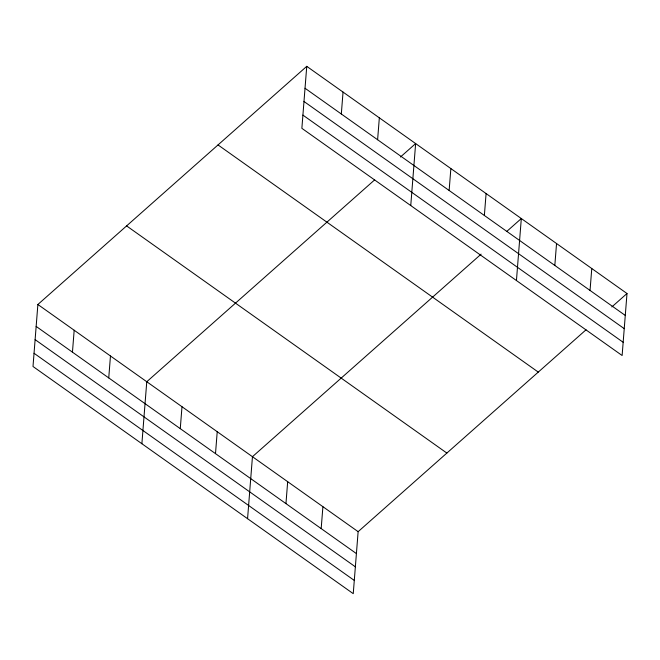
<?xml version="1.0" encoding="UTF-8"?>
<svg xmlns="http://www.w3.org/2000/svg" width="660" height="660" viewBox="0 0 660 660"><rect width="100%" height="100%" fill="white"/><g stroke="black" fill="none" stroke-linecap="round" stroke-linejoin="round"><path stroke-width="0.99" d="M306.751 66.338L301.867 128.329L622.124 355.509L627 293.51L306.751 66.338L37.876 304.491L33 366.49L353.248 593.662L358.132 531.671L586.047 329.786M72.451 352.159L74.176 330.239M108.743 377.908L110.468 355.987M141.883 443.726L146.767 381.736L374.682 179.85M180.271 428.637L181.995 406.725M215.498 453.626L217.222 431.714M247.566 518.694L252.45 456.704L481.123 254.141M285.953 503.605L287.677 481.693M341.319 113.998L343.043 92.078M321.181 528.594L322.905 506.682M377.611 139.747L379.335 117.826M410.751 205.573L415.635 143.575L400.463 157.006M449.138 190.484L450.862 168.564M484.366 215.474L486.09 193.553M516.442 280.541L521.317 218.542L506.905 231.305M554.821 265.452L556.545 243.532M590.048 290.441L591.772 268.521M611.837 306.941L627 293.51M305.027 88.25L625.276 315.43M303.979 101.483L624.236 328.655M302.907 115.104L623.164 342.284M218.023 144.928L538.271 372.1M126.605 225.901L446.861 453.073M37.876 304.491L358.132 531.671M36.151 326.411L356.408 553.583M35.112 339.636L355.361 566.816M34.039 353.265L354.296 580.437"/></g></svg>
